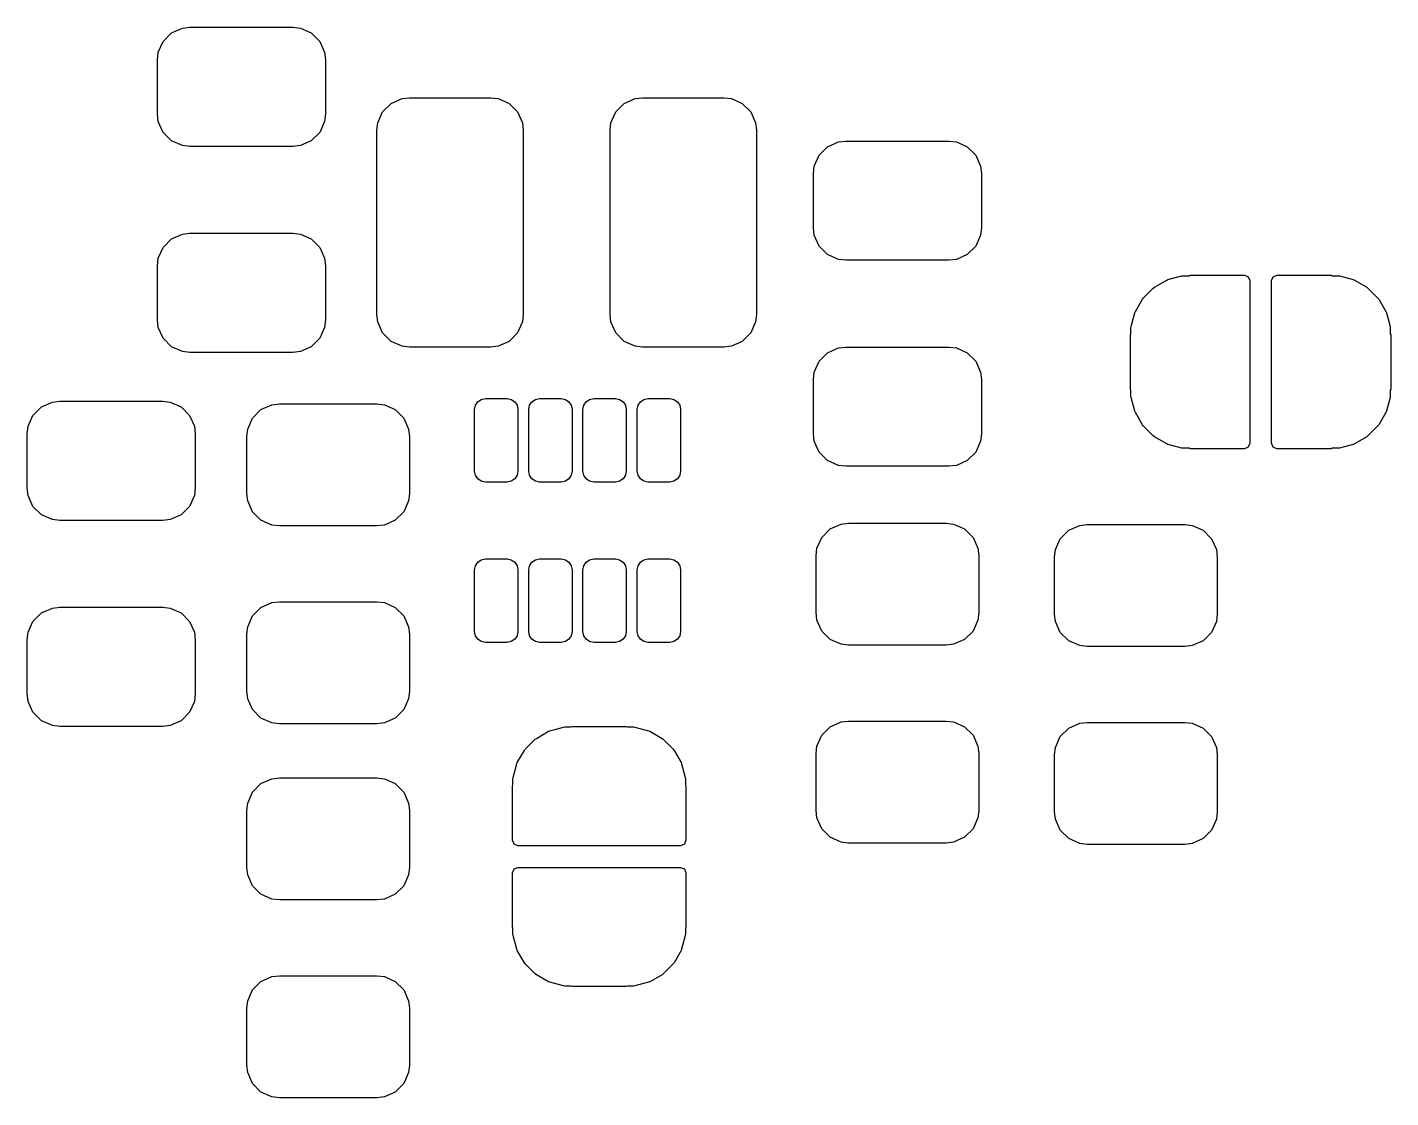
# Model space of a CAD drawing. Header units: inches. Extents: x 0.27 to 5.32, y 0.14 to 3.22.
# Drawn here: x 1.5831 to 2.0782, y 2.5841 to 2.9729 of the extents above; entities that cross this region are included whole.
import ezdxf

# ---------------------------------------------------------------- set-up
doc = ezdxf.new("R2010")
doc.units = ezdxf.units.IN
doc.header["$MEASUREMENT"] = 0
doc.layers.add('BLACK', color=250, linetype='CONTINUOUS')

msp = doc.modelspace()

# ---------------------------------------------------------------- linework, layer by layer
at = {"layer": 'BLACK', "linetype": 'CONTINUOUS'}
for p, q in [((1.63242, 2.96774), (1.63549, 2.97081)), ((1.63549, 2.97081), (1.63946, 2.97256)), ((1.63946, 2.97256), (1.64217, 2.97287)), ((1.64217, 2.97287), (1.67957, 2.97287)), ((1.67957, 2.97287), (1.68227, 2.97256)), ((1.68227, 2.97256), (1.68624, 2.97081)), ((1.68624, 2.97081), (1.68931, 2.96774)), ((1.63067, 2.96377), (1.63242, 2.96774)), ((1.68931, 2.96774), (1.69106, 2.96377)), ((1.63035, 2.96106), (1.63067, 2.96377)), ((1.63035, 2.94138), (1.63035, 2.96106)), ((1.69106, 2.96377), (1.69138, 2.96106)), ((1.69138, 2.96106), (1.69138, 2.94138)), ((1.71521, 2.94522), (1.71919, 2.94697)), ((1.71919, 2.94697), (1.72189, 2.94728)), ((1.72189, 2.94728), (1.75142, 2.94728)), ((1.75142, 2.94728), (1.75412, 2.94697)), ((1.75412, 2.94697), (1.75809, 2.94522)), ((1.79986, 2.94522), (1.80383, 2.94697)), ((1.80383, 2.94697), (1.80654, 2.94728)), ((1.80654, 2.94728), (1.83606, 2.94728)), ((1.83606, 2.94728), (1.83877, 2.94697)), ((1.83877, 2.94697), (1.84274, 2.94522)), ((1.63067, 2.93867), (1.63035, 2.94138)), ((1.69138, 2.94138), (1.69106, 2.93867)), ((1.71039, 2.93818), (1.71215, 2.94215)), ((1.71215, 2.94215), (1.71521, 2.94522)), ((1.75809, 2.94522), (1.76116, 2.94215)), ((1.76116, 2.94215), (1.76291, 2.93818)), ((1.79504, 2.93818), (1.79679, 2.94215)), ((1.79679, 2.94215), (1.79986, 2.94522)), ((1.84274, 2.94522), (1.84581, 2.94215)), ((1.84581, 2.94215), (1.84756, 2.93818)), ((1.63242, 2.9347), (1.63067, 2.93867)), ((1.69106, 2.93867), (1.68931, 2.9347)), ((1.71008, 2.93547), (1.71039, 2.93818)), ((1.76291, 2.93818), (1.76323, 2.93547)), ((1.79472, 2.93547), (1.79504, 2.93818)), ((1.84756, 2.93818), (1.84787, 2.93547)), ((1.63549, 2.93163), (1.63242, 2.9347)), ((1.63946, 2.92988), (1.63549, 2.93163)), ((1.68624, 2.93163), (1.68227, 2.92988)), ((1.68931, 2.9347), (1.68624, 2.93163)), ((1.71008, 2.86854), (1.71008, 2.93547)), ((1.76323, 2.93547), (1.76323, 2.86854)), ((1.79472, 2.86854), (1.79472, 2.93547)), ((1.84787, 2.93547), (1.84787, 2.86854)), ((1.87368, 2.92947), (1.87765, 2.93122)), ((1.87765, 2.93122), (1.88035, 2.93154)), ((1.88035, 2.93154), (1.91776, 2.93154)), ((1.91776, 2.93154), (1.92046, 2.93122)), ((1.92046, 2.93122), (1.92443, 2.92947)), ((1.64217, 2.92957), (1.63946, 2.92988)), ((1.67957, 2.92957), (1.64217, 2.92957)), ((1.68227, 2.92988), (1.67957, 2.92957)), ((1.86886, 2.92243), (1.87061, 2.9264)), ((1.87061, 2.9264), (1.87368, 2.92947)), ((1.92443, 2.92947), (1.9275, 2.9264)), ((1.9275, 2.9264), (1.92925, 2.92243)), ((1.86854, 2.91972), (1.86886, 2.92243)), ((1.92925, 2.92243), (1.92957, 2.91972)), ((1.86854, 2.90004), (1.86854, 2.91972)), ((1.92957, 2.91972), (1.92957, 2.90004)), ((1.63549, 2.896), (1.63946, 2.89776)), ((1.63946, 2.89776), (1.64217, 2.89807)), ((1.64217, 2.89807), (1.67957, 2.89807)), ((1.67957, 2.89807), (1.68227, 2.89776)), ((1.68227, 2.89776), (1.68624, 2.896)), ((1.86886, 2.89734), (1.86854, 2.90004)), ((1.87061, 2.89336), (1.86886, 2.89734)), ((1.92925, 2.89734), (1.9275, 2.89336)), ((1.92957, 2.90004), (1.92925, 2.89734)), ((1.63067, 2.88896), (1.63242, 2.89293)), ((1.63242, 2.89293), (1.63549, 2.896)), ((1.68624, 2.896), (1.68931, 2.89293)), ((1.68931, 2.89293), (1.69106, 2.88896)), ((1.87368, 2.8903), (1.87061, 2.89336)), ((1.9275, 2.89336), (1.92443, 2.8903)), ((1.63035, 2.88626), (1.63067, 2.88896)), ((1.69106, 2.88896), (1.69138, 2.88626)), ((1.87765, 2.88854), (1.87368, 2.8903)), ((1.88035, 2.88823), (1.87765, 2.88854)), ((1.91776, 2.88823), (1.88035, 2.88823)), ((1.92046, 2.88854), (1.91776, 2.88823)), ((1.92443, 2.8903), (1.92046, 2.88854)), ((1.63035, 2.86657), (1.63035, 2.88626)), ((1.69138, 2.88626), (1.69138, 2.86657)), ((1.99731, 2.88125), (2.00228, 2.88258)), ((2.00228, 2.88258), (2.00278, 2.88265)), ((2.00278, 2.88265), (2.00495, 2.88265)), ((2.00495, 2.88265), (2.00535, 2.88281)), ((2.00535, 2.88281), (2.02504, 2.88281)), ((2.02504, 2.88281), (2.02643, 2.88224)), ((2.02643, 2.88224), (2.02701, 2.88085)), ((2.03488, 2.88085), (2.03546, 2.88224)), ((2.03546, 2.88224), (2.03685, 2.88281)), ((2.03685, 2.88281), (2.05654, 2.88281)), ((2.05654, 2.88281), (2.05694, 2.88265)), ((2.05694, 2.88265), (2.0591, 2.88265)), ((2.0591, 2.88265), (2.05961, 2.88258)), ((2.05961, 2.88258), (2.06458, 2.88125)), ((1.98835, 2.87454), (1.99198, 2.87817)), ((1.99198, 2.87817), (1.99239, 2.87848)), ((1.99239, 2.87848), (1.99684, 2.88105)), ((1.99684, 2.88105), (1.99731, 2.88125)), ((2.02701, 2.88085), (2.02701, 2.82179)), ((2.03488, 2.82179), (2.03488, 2.88085)), ((2.06458, 2.88125), (2.06505, 2.88105)), ((2.06505, 2.88105), (2.0695, 2.87848)), ((2.0695, 2.87848), (2.06991, 2.87817)), ((2.06991, 2.87817), (2.07354, 2.87454)), ((1.98546, 2.86968), (1.98803, 2.87413)), ((1.98803, 2.87413), (1.98835, 2.87454)), ((2.07354, 2.87454), (2.07386, 2.87413)), ((2.07386, 2.87413), (2.07643, 2.86968)), ((1.63067, 2.86387), (1.63035, 2.86657)), ((1.69138, 2.86657), (1.69106, 2.86387)), ((1.71039, 2.86584), (1.71008, 2.86854)), ((1.76323, 2.86854), (1.76291, 2.86584)), ((1.79504, 2.86584), (1.79472, 2.86854)), ((1.84787, 2.86854), (1.84756, 2.86584)), ((1.98394, 2.86424), (1.98527, 2.8692)), ((1.98527, 2.8692), (1.98546, 2.86968)), ((2.07643, 2.86968), (2.07662, 2.8692)), ((2.07662, 2.8692), (2.07795, 2.86424)), ((1.63242, 2.8599), (1.63067, 2.86387)), ((1.69106, 2.86387), (1.68931, 2.8599)), ((1.71215, 2.86187), (1.71039, 2.86584)), ((1.71521, 2.8588), (1.71215, 2.86187)), ((1.76116, 2.86187), (1.75809, 2.8588)), ((1.76291, 2.86584), (1.76116, 2.86187)), ((1.79679, 2.86187), (1.79504, 2.86584)), ((1.79986, 2.8588), (1.79679, 2.86187)), ((1.84581, 2.86187), (1.84274, 2.8588)), ((1.84756, 2.86584), (1.84581, 2.86187)), ((1.9837, 2.86116), (1.98387, 2.86157)), ((1.98387, 2.86373), (1.98394, 2.86424)), ((1.98387, 2.86157), (1.98387, 2.86373)), ((2.07795, 2.86424), (2.07802, 2.86373)), ((2.07802, 2.86373), (2.07802, 2.86157)), ((2.07802, 2.86157), (2.07819, 2.86116)), ((1.63549, 2.85683), (1.63242, 2.8599)), ((1.63946, 2.85508), (1.63549, 2.85683)), ((1.68624, 2.85683), (1.68227, 2.85508)), ((1.68931, 2.8599), (1.68624, 2.85683)), ((1.71919, 2.85705), (1.71521, 2.8588)), ((1.72189, 2.85673), (1.71919, 2.85705)), ((1.75142, 2.85673), (1.72189, 2.85673)), ((1.75412, 2.85705), (1.75142, 2.85673)), ((1.75809, 2.8588), (1.75412, 2.85705)), ((1.80383, 2.85705), (1.79986, 2.8588)), ((1.80654, 2.85673), (1.80383, 2.85705)), ((1.83606, 2.85673), (1.80654, 2.85673)), ((1.83877, 2.85705), (1.83606, 2.85673)), ((1.84274, 2.8588), (1.83877, 2.85705)), ((1.87765, 2.85642), (1.88035, 2.85673)), ((1.88035, 2.85673), (1.91776, 2.85673)), ((1.91776, 2.85673), (1.92046, 2.85642)), ((1.9837, 2.84148), (1.9837, 2.86116)), ((2.07819, 2.86116), (2.07819, 2.84148)), ((1.64217, 2.85476), (1.63946, 2.85508)), ((1.67957, 2.85476), (1.64217, 2.85476)), ((1.68227, 2.85508), (1.67957, 2.85476)), ((1.87061, 2.8516), (1.87368, 2.85467)), ((1.87368, 2.85467), (1.87765, 2.85642)), ((1.92046, 2.85642), (1.92443, 2.85467)), ((1.92443, 2.85467), (1.9275, 2.8516)), ((1.86854, 2.84492), (1.86886, 2.84763)), ((1.86886, 2.84763), (1.87061, 2.8516)), ((1.9275, 2.8516), (1.92925, 2.84763)), ((1.92925, 2.84763), (1.92957, 2.84492)), ((1.86854, 2.82524), (1.86854, 2.84492)), ((1.92957, 2.84492), (1.92957, 2.82524)), ((1.59222, 2.83673), (1.59492, 2.83705)), ((1.59492, 2.83705), (1.63232, 2.83705)), ((1.63232, 2.83705), (1.63503, 2.83673)), ((1.74581, 2.8356), (1.74666, 2.83688)), ((1.74666, 2.83688), (1.74794, 2.83773)), ((1.74794, 2.83773), (1.74945, 2.83803)), ((1.74945, 2.83803), (1.75732, 2.83803)), ((1.75732, 2.83803), (1.75883, 2.83773)), ((1.75883, 2.83773), (1.76011, 2.83688)), ((1.76011, 2.83688), (1.76096, 2.8356)), ((1.7655, 2.8356), (1.76635, 2.83688)), ((1.76635, 2.83688), (1.76763, 2.83773)), ((1.76763, 2.83773), (1.76913, 2.83803)), ((1.76913, 2.83803), (1.77701, 2.83803)), ((1.77701, 2.83803), (1.77851, 2.83773)), ((1.77851, 2.83773), (1.77979, 2.83688)), ((1.77979, 2.83688), (1.78065, 2.8356)), ((1.78518, 2.8356), (1.78604, 2.83688)), ((1.78604, 2.83688), (1.78731, 2.83773)), ((1.78731, 2.83773), (1.78882, 2.83803)), ((1.78882, 2.83803), (1.79669, 2.83803)), ((1.79669, 2.83803), (1.7982, 2.83773)), ((1.7982, 2.83773), (1.79948, 2.83688)), ((1.79948, 2.83688), (1.80033, 2.8356)), ((1.80487, 2.8356), (1.80572, 2.83688)), ((1.80572, 2.83688), (1.807, 2.83773)), ((1.807, 2.83773), (1.8085, 2.83803)), ((1.8085, 2.83803), (1.81638, 2.83803)), ((1.81638, 2.83803), (1.81788, 2.83773)), ((1.81788, 2.83773), (1.81916, 2.83688)), ((1.81916, 2.83688), (1.82002, 2.8356)), ((1.98387, 2.84107), (1.9837, 2.84148)), ((1.98387, 2.83891), (1.98387, 2.84107)), ((1.98394, 2.8384), (1.98387, 2.83891)), ((1.98527, 2.83343), (1.98394, 2.8384)), ((2.07795, 2.8384), (2.07662, 2.83343)), ((2.07802, 2.83891), (2.07795, 2.8384)), ((2.07819, 2.84148), (2.07802, 2.84107)), ((2.07802, 2.84107), (2.07802, 2.83891)), ((1.58342, 2.82794), (1.58518, 2.83191)), ((1.58518, 2.83191), (1.58825, 2.83498)), ((1.58825, 2.83498), (1.59222, 2.83673)), ((1.63503, 2.83673), (1.639, 2.83498)), ((1.639, 2.83498), (1.64207, 2.83191)), ((1.64207, 2.83191), (1.64382, 2.82794)), ((1.6649, 2.83093), (1.66797, 2.834)), ((1.66797, 2.834), (1.67194, 2.83575)), ((1.67194, 2.83575), (1.67465, 2.83606)), ((1.67465, 2.83606), (1.71008, 2.83606)), ((1.71008, 2.83606), (1.71278, 2.83575)), ((1.71278, 2.83575), (1.71675, 2.834)), ((1.71675, 2.834), (1.71982, 2.83093)), ((1.74551, 2.83409), (1.74581, 2.8356)), ((1.74551, 2.81165), (1.74551, 2.83409)), ((1.76096, 2.8356), (1.76126, 2.83409)), ((1.76126, 2.83409), (1.76126, 2.81165)), ((1.7652, 2.83409), (1.7655, 2.8356)), ((1.7652, 2.81165), (1.7652, 2.83409)), ((1.78065, 2.8356), (1.78094, 2.83409)), ((1.78094, 2.83409), (1.78094, 2.81165)), ((1.78488, 2.83409), (1.78518, 2.8356)), ((1.78488, 2.81165), (1.78488, 2.83409)), ((1.80033, 2.8356), (1.80063, 2.83409)), ((1.80063, 2.83409), (1.80063, 2.81165)), ((1.80457, 2.83409), (1.80487, 2.8356)), ((1.80457, 2.81165), (1.80457, 2.83409)), ((1.82002, 2.8356), (1.82031, 2.83409)), ((1.82031, 2.83409), (1.82031, 2.81165)), ((1.98546, 2.83296), (1.98527, 2.83343)), ((1.98803, 2.82851), (1.98546, 2.83296)), ((2.07643, 2.83296), (2.07386, 2.82851)), ((2.07662, 2.83343), (2.07643, 2.83296)), ((1.58311, 2.82524), (1.58342, 2.82794)), ((1.64382, 2.82794), (1.64413, 2.82524)), ((1.66283, 2.82425), (1.66315, 2.82696)), ((1.66315, 2.82696), (1.6649, 2.83093)), ((1.71982, 2.83093), (1.72158, 2.82696)), ((1.72158, 2.82696), (1.72189, 2.82425)), ((1.98835, 2.8281), (1.98803, 2.82851)), ((1.99198, 2.82447), (1.98835, 2.8281)), ((2.07354, 2.8281), (2.06991, 2.82447)), ((2.07386, 2.82851), (2.07354, 2.8281)), ((1.58311, 2.80555), (1.58311, 2.82524)), ((1.64413, 2.82524), (1.64413, 2.80555)), ((1.66283, 2.80358), (1.66283, 2.82425)), ((1.72189, 2.82425), (1.72189, 2.80358)), ((1.86886, 2.82253), (1.86854, 2.82524)), ((1.87061, 2.81856), (1.86886, 2.82253)), ((1.92925, 2.82253), (1.9275, 2.81856)), ((1.92957, 2.82524), (1.92925, 2.82253)), ((1.99239, 2.82415), (1.99198, 2.82447)), ((1.99684, 2.82158), (1.99239, 2.82415)), ((2.0695, 2.82415), (2.06505, 2.82158)), ((2.06991, 2.82447), (2.0695, 2.82415)), ((1.87368, 2.81549), (1.87061, 2.81856)), ((1.9275, 2.81856), (1.92443, 2.81549)), ((1.99731, 2.82139), (1.99684, 2.82158)), ((2.00228, 2.82006), (1.99731, 2.82139)), ((2.00278, 2.81999), (2.00228, 2.82006)), ((2.00495, 2.81999), (2.00278, 2.81999)), ((2.00535, 2.81982), (2.00495, 2.81999)), ((2.02504, 2.81982), (2.00535, 2.81982)), ((2.02643, 2.8204), (2.02504, 2.81982)), ((2.02701, 2.82179), (2.02643, 2.8204)), ((2.03546, 2.8204), (2.03488, 2.82179)), ((2.03685, 2.81982), (2.03546, 2.8204)), ((2.05654, 2.81982), (2.03685, 2.81982)), ((2.05694, 2.81999), (2.05654, 2.81982)), ((2.0591, 2.81999), (2.05694, 2.81999)), ((2.05961, 2.82006), (2.0591, 2.81999)), ((2.06458, 2.82139), (2.05961, 2.82006)), ((2.06505, 2.82158), (2.06458, 2.82139)), ((1.87765, 2.81374), (1.87368, 2.81549)), ((1.88035, 2.81343), (1.87765, 2.81374)), ((1.91776, 2.81343), (1.88035, 2.81343)), ((1.92046, 2.81374), (1.91776, 2.81343)), ((1.92443, 2.81549), (1.92046, 2.81374)), ((1.74581, 2.81015), (1.74551, 2.81165)), ((1.74666, 2.80887), (1.74581, 2.81015)), ((1.74794, 2.80802), (1.74666, 2.80887)), ((1.74945, 2.80772), (1.74794, 2.80802)), ((1.75732, 2.80772), (1.74945, 2.80772)), ((1.75883, 2.80802), (1.75732, 2.80772)), ((1.76011, 2.80887), (1.75883, 2.80802)), ((1.76096, 2.81015), (1.76011, 2.80887)), ((1.76126, 2.81165), (1.76096, 2.81015)), ((1.7655, 2.81015), (1.7652, 2.81165)), ((1.76635, 2.80887), (1.7655, 2.81015)), ((1.76763, 2.80802), (1.76635, 2.80887)), ((1.76913, 2.80772), (1.76763, 2.80802)), ((1.77701, 2.80772), (1.76913, 2.80772)), ((1.77851, 2.80802), (1.77701, 2.80772)), ((1.77979, 2.80887), (1.77851, 2.80802)), ((1.78065, 2.81015), (1.77979, 2.80887)), ((1.78094, 2.81165), (1.78065, 2.81015)), ((1.78518, 2.81015), (1.78488, 2.81165)), ((1.78604, 2.80887), (1.78518, 2.81015)), ((1.78731, 2.80802), (1.78604, 2.80887)), ((1.78882, 2.80772), (1.78731, 2.80802)), ((1.79669, 2.80772), (1.78882, 2.80772)), ((1.7982, 2.80802), (1.79669, 2.80772)), ((1.79948, 2.80887), (1.7982, 2.80802)), ((1.80033, 2.81015), (1.79948, 2.80887)), ((1.80063, 2.81165), (1.80033, 2.81015)), ((1.80487, 2.81015), (1.80457, 2.81165)), ((1.80572, 2.80887), (1.80487, 2.81015)), ((1.807, 2.80802), (1.80572, 2.80887)), ((1.8085, 2.80772), (1.807, 2.80802)), ((1.81638, 2.80772), (1.8085, 2.80772)), ((1.81788, 2.80802), (1.81638, 2.80772)), ((1.81916, 2.80887), (1.81788, 2.80802)), ((1.82002, 2.81015), (1.81916, 2.80887)), ((1.82031, 2.81165), (1.82002, 2.81015)), ((1.58342, 2.80285), (1.58311, 2.80555)), ((1.58518, 2.79888), (1.58342, 2.80285)), ((1.64382, 2.80285), (1.64207, 2.79888)), ((1.64413, 2.80555), (1.64382, 2.80285)), ((1.66315, 2.80088), (1.66283, 2.80358)), ((1.72189, 2.80358), (1.72158, 2.80088)), ((1.58825, 2.79581), (1.58518, 2.79888)), ((1.64207, 2.79888), (1.639, 2.79581)), ((1.6649, 2.79691), (1.66315, 2.80088)), ((1.72158, 2.80088), (1.71982, 2.79691)), ((1.59222, 2.79405), (1.58825, 2.79581)), ((1.59492, 2.79374), (1.59222, 2.79405)), ((1.63232, 2.79374), (1.59492, 2.79374)), ((1.63503, 2.79405), (1.63232, 2.79374)), ((1.639, 2.79581), (1.63503, 2.79405)), ((1.66797, 2.79384), (1.6649, 2.79691)), ((1.67194, 2.79209), (1.66797, 2.79384)), ((1.71675, 2.79384), (1.71278, 2.79209)), ((1.71982, 2.79691), (1.71675, 2.79384)), ((1.87466, 2.79069), (1.87863, 2.79244)), ((1.87863, 2.79244), (1.88134, 2.79276)), ((1.88134, 2.79276), (1.91677, 2.79276)), ((1.91677, 2.79276), (1.91948, 2.79244)), ((1.91948, 2.79244), (1.92345, 2.79069)), ((1.96525, 2.79195), (1.96795, 2.79226)), ((1.96795, 2.79226), (2.00339, 2.79226)), ((2.00339, 2.79226), (2.00609, 2.79195)), ((1.67465, 2.79177), (1.67194, 2.79209)), ((1.71008, 2.79177), (1.67465, 2.79177)), ((1.71278, 2.79209), (1.71008, 2.79177)), ((1.86984, 2.78365), (1.87159, 2.78762)), ((1.87159, 2.78762), (1.87466, 2.79069)), ((1.92345, 2.79069), (1.92652, 2.78762)), ((1.92652, 2.78762), (1.92827, 2.78365)), ((1.95821, 2.78713), (1.96128, 2.7902)), ((1.96128, 2.7902), (1.96525, 2.79195)), ((2.00609, 2.79195), (2.01006, 2.7902)), ((2.01006, 2.7902), (2.01313, 2.78713)), ((1.86953, 2.78094), (1.86984, 2.78365)), ((1.92827, 2.78365), (1.92858, 2.78094)), ((1.95614, 2.78045), (1.95646, 2.78316)), ((1.95646, 2.78316), (1.95821, 2.78713)), ((2.01313, 2.78713), (2.01488, 2.78316)), ((2.01488, 2.78316), (2.0152, 2.78045)), ((1.74581, 2.77733), (1.74666, 2.77861)), ((1.74666, 2.77861), (1.74794, 2.77946)), ((1.74794, 2.77946), (1.74945, 2.77976)), ((1.74945, 2.77976), (1.75732, 2.77976)), ((1.75732, 2.77976), (1.75883, 2.77946)), ((1.75883, 2.77946), (1.76011, 2.77861)), ((1.76011, 2.77861), (1.76096, 2.77733)), ((1.7655, 2.77733), (1.76635, 2.77861)), ((1.76635, 2.77861), (1.76763, 2.77946)), ((1.76763, 2.77946), (1.76913, 2.77976)), ((1.76913, 2.77976), (1.77701, 2.77976)), ((1.77701, 2.77976), (1.77851, 2.77946)), ((1.77851, 2.77946), (1.77979, 2.77861)), ((1.77979, 2.77861), (1.78065, 2.77733)), ((1.78518, 2.77733), (1.78604, 2.77861)), ((1.78604, 2.77861), (1.78731, 2.77946)), ((1.78731, 2.77946), (1.78882, 2.77976)), ((1.78882, 2.77976), (1.79669, 2.77976)), ((1.79669, 2.77976), (1.7982, 2.77946)), ((1.7982, 2.77946), (1.79948, 2.77861)), ((1.79948, 2.77861), (1.80033, 2.77733)), ((1.80487, 2.77733), (1.80572, 2.77861)), ((1.80572, 2.77861), (1.807, 2.77946)), ((1.807, 2.77946), (1.8085, 2.77976)), ((1.8085, 2.77976), (1.81638, 2.77976)), ((1.81638, 2.77976), (1.81788, 2.77946)), ((1.81788, 2.77946), (1.81916, 2.77861)), ((1.81916, 2.77861), (1.82002, 2.77733)), ((1.86953, 2.76028), (1.86953, 2.78094)), ((1.92858, 2.78094), (1.92858, 2.76028)), ((1.95614, 2.75978), (1.95614, 2.78045)), ((2.0152, 2.78045), (2.0152, 2.75978)), ((1.74551, 2.77583), (1.74581, 2.77733)), ((1.74551, 2.75339), (1.74551, 2.77583)), ((1.76096, 2.77733), (1.76126, 2.77583)), ((1.76126, 2.77583), (1.76126, 2.75339)), ((1.7652, 2.77583), (1.7655, 2.77733)), ((1.7652, 2.75339), (1.7652, 2.77583)), ((1.78065, 2.77733), (1.78094, 2.77583)), ((1.78094, 2.77583), (1.78094, 2.75339)), ((1.78488, 2.77583), (1.78518, 2.77733)), ((1.78488, 2.75339), (1.78488, 2.77583)), ((1.80033, 2.77733), (1.80063, 2.77583)), ((1.80063, 2.77583), (1.80063, 2.75339)), ((1.80457, 2.77583), (1.80487, 2.77733)), ((1.80457, 2.75339), (1.80457, 2.77583)), ((1.82002, 2.77733), (1.82031, 2.77583)), ((1.82031, 2.77583), (1.82031, 2.75339)), ((1.66797, 2.76215), (1.67194, 2.7639)), ((1.67194, 2.7639), (1.67465, 2.76421)), ((1.67465, 2.76421), (1.71008, 2.76421)), ((1.71008, 2.76421), (1.71278, 2.7639)), ((1.71278, 2.7639), (1.71675, 2.76215)), ((1.58518, 2.75711), (1.58825, 2.76018)), ((1.58825, 2.76018), (1.59222, 2.76193)), ((1.59222, 2.76193), (1.59492, 2.76224)), ((1.59492, 2.76224), (1.63232, 2.76224)), ((1.63232, 2.76224), (1.63503, 2.76193)), ((1.63503, 2.76193), (1.639, 2.76018)), ((1.639, 2.76018), (1.64207, 2.75711)), ((1.66315, 2.75511), (1.6649, 2.75908)), ((1.6649, 2.75908), (1.66797, 2.76215)), ((1.71675, 2.76215), (1.71982, 2.75908)), ((1.71982, 2.75908), (1.72158, 2.75511)), ((1.86984, 2.75757), (1.86953, 2.76028)), ((1.92858, 2.76028), (1.92827, 2.75757)), ((1.95646, 2.75708), (1.95614, 2.75978)), ((2.0152, 2.75978), (2.01488, 2.75708)), ((1.58311, 2.75043), (1.58342, 2.75314)), ((1.58342, 2.75314), (1.58518, 2.75711)), ((1.64207, 2.75711), (1.64382, 2.75314)), ((1.64382, 2.75314), (1.64413, 2.75043)), ((1.66283, 2.7524), (1.66315, 2.75511)), ((1.72158, 2.75511), (1.72189, 2.7524)), ((1.74581, 2.75188), (1.74551, 2.75339)), ((1.76126, 2.75339), (1.76096, 2.75188)), ((1.7655, 2.75188), (1.7652, 2.75339)), ((1.78094, 2.75339), (1.78065, 2.75188)), ((1.78518, 2.75188), (1.78488, 2.75339)), ((1.80063, 2.75339), (1.80033, 2.75188)), ((1.80487, 2.75188), (1.80457, 2.75339)), ((1.82031, 2.75339), (1.82002, 2.75188)), ((1.87159, 2.7536), (1.86984, 2.75757)), ((1.87466, 2.75053), (1.87159, 2.7536)), ((1.92652, 2.7536), (1.92345, 2.75053)), ((1.92827, 2.75757), (1.92652, 2.7536)), ((1.95821, 2.75311), (1.95646, 2.75708)), ((1.96128, 2.75004), (1.95821, 2.75311)), ((2.01313, 2.75311), (2.01006, 2.75004)), ((2.01488, 2.75708), (2.01313, 2.75311)), ((1.58311, 2.73075), (1.58311, 2.75043)), ((1.64413, 2.75043), (1.64413, 2.73075)), ((1.66283, 2.73173), (1.66283, 2.7524)), ((1.72189, 2.7524), (1.72189, 2.73173)), ((1.74666, 2.7506), (1.74581, 2.75188)), ((1.74794, 2.74975), (1.74666, 2.7506)), ((1.74945, 2.74945), (1.74794, 2.74975)), ((1.75732, 2.74945), (1.74945, 2.74945)), ((1.75883, 2.74975), (1.75732, 2.74945)), ((1.76011, 2.7506), (1.75883, 2.74975)), ((1.76096, 2.75188), (1.76011, 2.7506)), ((1.76635, 2.7506), (1.7655, 2.75188)), ((1.76763, 2.74975), (1.76635, 2.7506)), ((1.76913, 2.74945), (1.76763, 2.74975)), ((1.77701, 2.74945), (1.76913, 2.74945)), ((1.77851, 2.74975), (1.77701, 2.74945)), ((1.77979, 2.7506), (1.77851, 2.74975)), ((1.78065, 2.75188), (1.77979, 2.7506)), ((1.78604, 2.7506), (1.78518, 2.75188)), ((1.78731, 2.74975), (1.78604, 2.7506)), ((1.78882, 2.74945), (1.78731, 2.74975)), ((1.79669, 2.74945), (1.78882, 2.74945)), ((1.7982, 2.74975), (1.79669, 2.74945)), ((1.79948, 2.7506), (1.7982, 2.74975)), ((1.80033, 2.75188), (1.79948, 2.7506)), ((1.80572, 2.7506), (1.80487, 2.75188)), ((1.807, 2.74975), (1.80572, 2.7506)), ((1.8085, 2.74945), (1.807, 2.74975)), ((1.81638, 2.74945), (1.8085, 2.74945)), ((1.81788, 2.74975), (1.81638, 2.74945)), ((1.81916, 2.7506), (1.81788, 2.74975)), ((1.82002, 2.75188), (1.81916, 2.7506)), ((1.87863, 2.74878), (1.87466, 2.75053)), ((1.88134, 2.74846), (1.87863, 2.74878)), ((1.91677, 2.74846), (1.88134, 2.74846)), ((1.91948, 2.74878), (1.91677, 2.74846)), ((1.92345, 2.75053), (1.91948, 2.74878)), ((1.96525, 2.74829), (1.96128, 2.75004)), ((1.96795, 2.74797), (1.96525, 2.74829)), ((2.00339, 2.74797), (1.96795, 2.74797)), ((2.00609, 2.74829), (2.00339, 2.74797)), ((2.01006, 2.75004), (2.00609, 2.74829)), ((1.58342, 2.72804), (1.58311, 2.73075)), ((1.58518, 2.72407), (1.58342, 2.72804)), ((1.64382, 2.72804), (1.64207, 2.72407)), ((1.64413, 2.73075), (1.64382, 2.72804)), ((1.66315, 2.72903), (1.66283, 2.73173)), ((1.6649, 2.72506), (1.66315, 2.72903)), ((1.72158, 2.72903), (1.71982, 2.72506)), ((1.72189, 2.73173), (1.72158, 2.72903)), ((1.58825, 2.721), (1.58518, 2.72407)), ((1.64207, 2.72407), (1.639, 2.721)), ((1.66797, 2.72199), (1.6649, 2.72506)), ((1.71982, 2.72506), (1.71675, 2.72199)), ((1.59222, 2.71925), (1.58825, 2.721)), ((1.59492, 2.71894), (1.59222, 2.71925)), ((1.63232, 2.71894), (1.59492, 2.71894)), ((1.63503, 2.71925), (1.63232, 2.71894)), ((1.639, 2.721), (1.63503, 2.71925)), ((1.67194, 2.72023), (1.66797, 2.72199)), ((1.67465, 2.71992), (1.67194, 2.72023)), ((1.71008, 2.71992), (1.67465, 2.71992)), ((1.71278, 2.72023), (1.71008, 2.71992)), ((1.71675, 2.72199), (1.71278, 2.72023)), ((1.7729, 2.71737), (1.77787, 2.7187)), ((1.77787, 2.7187), (1.77838, 2.71877)), ((1.77838, 2.71877), (1.78054, 2.71877)), ((1.78054, 2.71877), (1.78094, 2.71894)), ((1.78094, 2.71894), (1.80063, 2.71894)), ((1.80063, 2.71894), (1.80104, 2.71877)), ((1.80104, 2.71877), (1.8032, 2.71877)), ((1.8032, 2.71877), (1.80371, 2.7187)), ((1.80371, 2.7187), (1.80867, 2.71737)), ((1.87159, 2.71577), (1.87466, 2.71884)), ((1.87466, 2.71884), (1.87863, 2.72059)), ((1.87863, 2.72059), (1.88134, 2.72091)), ((1.88134, 2.72091), (1.91677, 2.72091)), ((1.91677, 2.72091), (1.91948, 2.72059)), ((1.91948, 2.72059), (1.92345, 2.71884)), ((1.92345, 2.71884), (1.92652, 2.71577)), ((1.95821, 2.71528), (1.96128, 2.71835)), ((1.96128, 2.71835), (1.96525, 2.7201)), ((1.96525, 2.7201), (1.96795, 2.72041)), ((1.96795, 2.72041), (2.00339, 2.72041)), ((2.00339, 2.72041), (2.00609, 2.7201)), ((2.00609, 2.7201), (2.01006, 2.71835)), ((2.01006, 2.71835), (2.01313, 2.71528)), ((1.76394, 2.71066), (1.76757, 2.71429)), ((1.76757, 2.71429), (1.76798, 2.71461)), ((1.76798, 2.71461), (1.77243, 2.71717)), ((1.77243, 2.71717), (1.7729, 2.71737)), ((1.80867, 2.71737), (1.80915, 2.71717)), ((1.80915, 2.71717), (1.8136, 2.71461)), ((1.8136, 2.71461), (1.81401, 2.71429)), ((1.81401, 2.71429), (1.81764, 2.71066)), ((1.86984, 2.7118), (1.87159, 2.71577)), ((1.92652, 2.71577), (1.92827, 2.7118)), ((1.95646, 2.71131), (1.95821, 2.71528)), ((2.01313, 2.71528), (2.01488, 2.71131)), ((1.76105, 2.7058), (1.76362, 2.71025)), ((1.76362, 2.71025), (1.76394, 2.71066)), ((1.81764, 2.71066), (1.81795, 2.71025)), ((1.81795, 2.71025), (1.82052, 2.7058)), ((1.86953, 2.70909), (1.86984, 2.7118)), ((1.86953, 2.68843), (1.86953, 2.70909)), ((1.92827, 2.7118), (1.92858, 2.70909)), ((1.92858, 2.70909), (1.92858, 2.68843)), ((1.95614, 2.7086), (1.95646, 2.71131)), ((1.95614, 2.68793), (1.95614, 2.7086)), ((2.01488, 2.71131), (2.0152, 2.7086)), ((2.0152, 2.7086), (2.0152, 2.68793)), ((1.75953, 2.70036), (1.76086, 2.70533)), ((1.76086, 2.70533), (1.76105, 2.7058)), ((1.82052, 2.7058), (1.82072, 2.70533)), ((1.82072, 2.70533), (1.82205, 2.70036)), ((1.66797, 2.69817), (1.67194, 2.69992)), ((1.67194, 2.69992), (1.67465, 2.70024)), ((1.67465, 2.70024), (1.71008, 2.70024)), ((1.71008, 2.70024), (1.71278, 2.69992)), ((1.71278, 2.69992), (1.71675, 2.69817)), ((1.75946, 2.69985), (1.75953, 2.70036)), ((1.75946, 2.69769), (1.75946, 2.69985)), ((1.82205, 2.70036), (1.82212, 2.69985)), ((1.82212, 2.69985), (1.82212, 2.69769)), ((1.66315, 2.69113), (1.6649, 2.6951)), ((1.6649, 2.6951), (1.66797, 2.69817)), ((1.71675, 2.69817), (1.71982, 2.6951)), ((1.71982, 2.6951), (1.72158, 2.69113)), ((1.75929, 2.69728), (1.75946, 2.69769)), ((1.75929, 2.6776), (1.75929, 2.69728)), ((1.82212, 2.69769), (1.82228, 2.69728)), ((1.82228, 2.69728), (1.82228, 2.6776)), ((1.66283, 2.68843), (1.66315, 2.69113)), ((1.66283, 2.66776), (1.66283, 2.68843)), ((1.72158, 2.69113), (1.72189, 2.68843)), ((1.72189, 2.68843), (1.72189, 2.66776)), ((1.86984, 2.68572), (1.86953, 2.68843)), ((1.92858, 2.68843), (1.92827, 2.68572)), ((1.87159, 2.68175), (1.86984, 2.68572)), ((1.92827, 2.68572), (1.92652, 2.68175)), ((1.95646, 2.68523), (1.95614, 2.68793)), ((1.95821, 2.68126), (1.95646, 2.68523)), ((2.01488, 2.68523), (2.01313, 2.68126)), ((2.0152, 2.68793), (2.01488, 2.68523)), ((1.87466, 2.67868), (1.87159, 2.68175)), ((1.87863, 2.67693), (1.87466, 2.67868)), ((1.92345, 2.67868), (1.91948, 2.67693)), ((1.92652, 2.68175), (1.92345, 2.67868)), ((1.96128, 2.67819), (1.95821, 2.68126)), ((2.01313, 2.68126), (2.01006, 2.67819)), ((1.75987, 2.67621), (1.75929, 2.6776)), ((1.76126, 2.67563), (1.75987, 2.67621)), ((1.82031, 2.67563), (1.76126, 2.67563)), ((1.82171, 2.67621), (1.82031, 2.67563)), ((1.82228, 2.6776), (1.82171, 2.67621)), ((1.88134, 2.67661), (1.87863, 2.67693)), ((1.91677, 2.67661), (1.88134, 2.67661)), ((1.91948, 2.67693), (1.91677, 2.67661)), ((1.96525, 2.67644), (1.96128, 2.67819)), ((1.96795, 2.67612), (1.96525, 2.67644)), ((2.00339, 2.67612), (1.96795, 2.67612)), ((2.00609, 2.67644), (2.00339, 2.67612)), ((2.01006, 2.67819), (2.00609, 2.67644)), ((1.66315, 2.66505), (1.66283, 2.66776)), ((1.6649, 2.66108), (1.66315, 2.66505)), ((1.72158, 2.66505), (1.71982, 2.66108)), ((1.72189, 2.66776), (1.72158, 2.66505)), ((1.75929, 2.66579), (1.75987, 2.66718)), ((1.75929, 2.6461), (1.75929, 2.66579)), ((1.75987, 2.66718), (1.76126, 2.66776)), ((1.76126, 2.66776), (1.82031, 2.66776)), ((1.82031, 2.66776), (1.82171, 2.66718)), ((1.82171, 2.66718), (1.82228, 2.66579)), ((1.82228, 2.66579), (1.82228, 2.6461)), ((1.66797, 2.65801), (1.6649, 2.66108)), ((1.71982, 2.66108), (1.71675, 2.65801)), ((1.67194, 2.65626), (1.66797, 2.65801)), ((1.67465, 2.65594), (1.67194, 2.65626)), ((1.71008, 2.65594), (1.67465, 2.65594)), ((1.71278, 2.65626), (1.71008, 2.65594)), ((1.71675, 2.65801), (1.71278, 2.65626)), ((1.75946, 2.6457), (1.75929, 2.6461)), ((1.75946, 2.64353), (1.75946, 2.6457)), ((1.82228, 2.6461), (1.82212, 2.6457)), ((1.82212, 2.6457), (1.82212, 2.64353)), ((1.75953, 2.64302), (1.75946, 2.64353)), ((1.76086, 2.63806), (1.75953, 2.64302)), ((1.82205, 2.64302), (1.82072, 2.63806)), ((1.82212, 2.64353), (1.82205, 2.64302)), ((1.76105, 2.63758), (1.76086, 2.63806)), ((1.76362, 2.63313), (1.76105, 2.63758)), ((1.82052, 2.63758), (1.81795, 2.63313)), ((1.82072, 2.63806), (1.82052, 2.63758)), ((1.76394, 2.63273), (1.76362, 2.63313)), ((1.76757, 2.62909), (1.76394, 2.63273)), ((1.76798, 2.62878), (1.76757, 2.62909)), ((1.81401, 2.62909), (1.8136, 2.62878)), ((1.81764, 2.63273), (1.81401, 2.62909)), ((1.81795, 2.63313), (1.81764, 2.63273)), ((1.6649, 2.62325), (1.66797, 2.62632)), ((1.66797, 2.62632), (1.67194, 2.62807)), ((1.67194, 2.62807), (1.67465, 2.62839)), ((1.67465, 2.62839), (1.71008, 2.62839)), ((1.71008, 2.62839), (1.71278, 2.62807)), ((1.71278, 2.62807), (1.71675, 2.62632)), ((1.71675, 2.62632), (1.71982, 2.62325)), ((1.77243, 2.62621), (1.76798, 2.62878)), ((1.7729, 2.62601), (1.77243, 2.62621)), ((1.77787, 2.62468), (1.7729, 2.62601)), ((1.77838, 2.62462), (1.77787, 2.62468)), ((1.78054, 2.62462), (1.77838, 2.62462)), ((1.78094, 2.62445), (1.78054, 2.62462)), ((1.80063, 2.62445), (1.78094, 2.62445)), ((1.80104, 2.62462), (1.80063, 2.62445)), ((1.8032, 2.62462), (1.80104, 2.62462)), ((1.80371, 2.62468), (1.8032, 2.62462)), ((1.80867, 2.62601), (1.80371, 2.62468)), ((1.80915, 2.62621), (1.80867, 2.62601)), ((1.8136, 2.62878), (1.80915, 2.62621)), ((1.66283, 2.61657), (1.66315, 2.61928)), ((1.66315, 2.61928), (1.6649, 2.62325)), ((1.71982, 2.62325), (1.72158, 2.61928)), ((1.72158, 2.61928), (1.72189, 2.61657)), ((1.66283, 2.59591), (1.66283, 2.61657)), ((1.72189, 2.61657), (1.72189, 2.59591)), ((1.66315, 2.5932), (1.66283, 2.59591)), ((1.72189, 2.59591), (1.72158, 2.5932)), ((1.6649, 2.58923), (1.66315, 2.5932)), ((1.72158, 2.5932), (1.71982, 2.58923)), ((1.66797, 2.58616), (1.6649, 2.58923)), ((1.67194, 2.58441), (1.66797, 2.58616)), ((1.67465, 2.58409), (1.67194, 2.58441)), ((1.71278, 2.58441), (1.71008, 2.58409)), ((1.71675, 2.58616), (1.71278, 2.58441)), ((1.71982, 2.58923), (1.71675, 2.58616)), ((1.71008, 2.58409), (1.67465, 2.58409))]:
    msp.add_line(p, q, dxfattribs=at)

doc.saveas('drawing.dxf')
